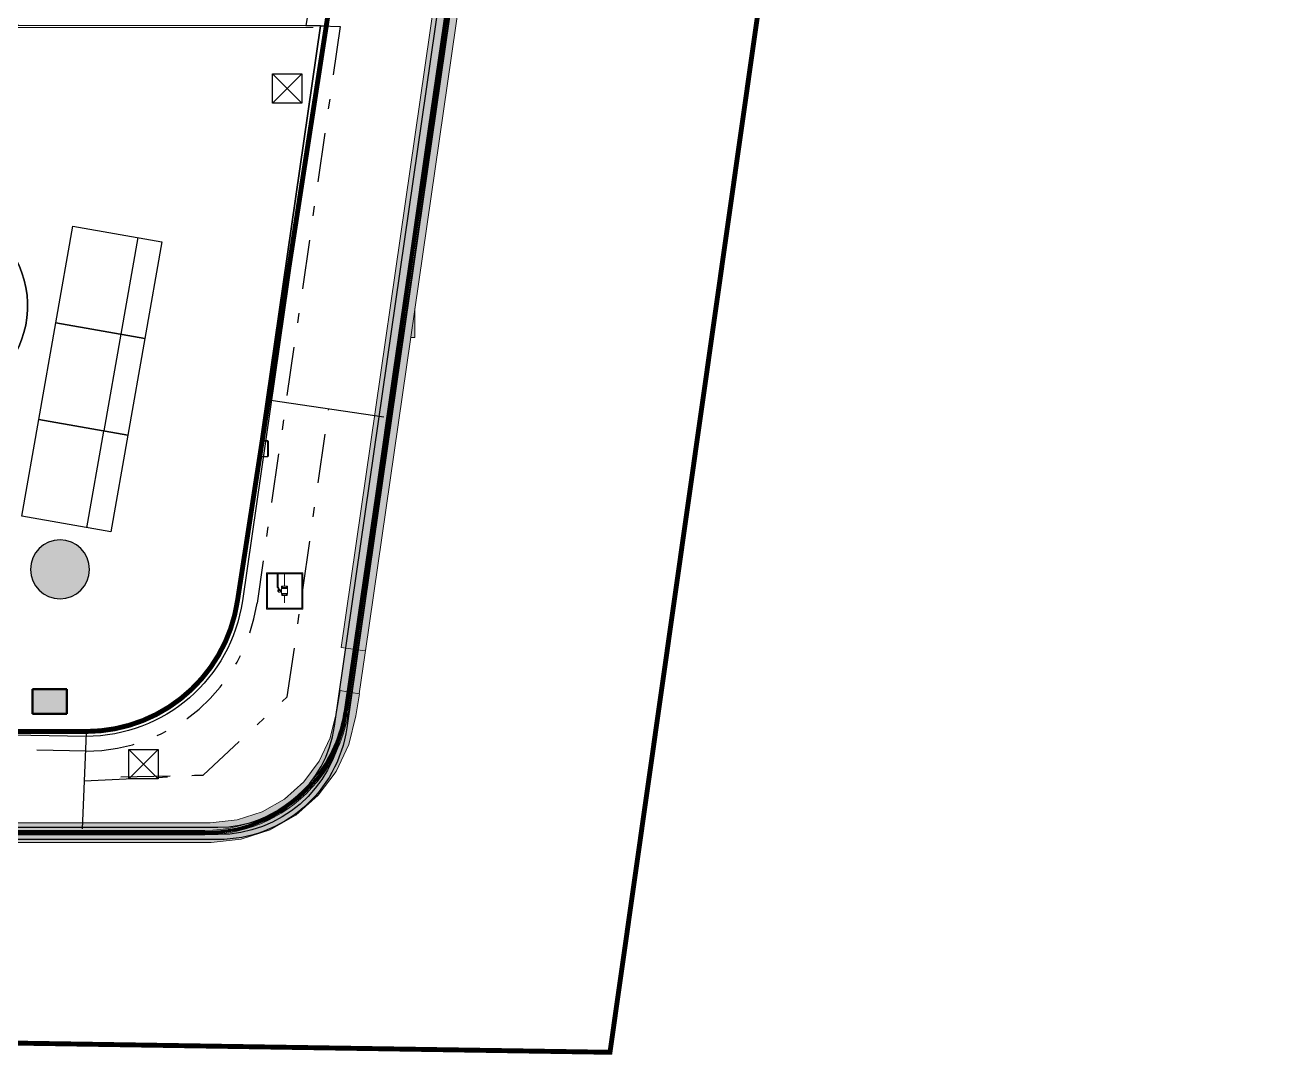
# Model space of a CAD drawing. Extents: x -14.2 to 52.3, y 3.7 to 90.9.
# Drawn here: x 39.48 to 52.33, y 3.66 to 14.15 of the extents above; entities that cross this region are included whole.
import ezdxf

# ---------------------------------------------------------------- set-up
doc = ezdxf.new("R2010")
doc.units = 0
for name, pattern in [('DASHDOT', [1, 0.5, -0.25, 0, -0.25]), ('limpo_PINI-PSG-PE-0102-LAZ-R00$0$DAA_Traço Ponto', [10, 5, -2.5, 0, -2.5]), ('limpo_PINI-PSG-PE-0102-LAZ-R00$0$DASHDOT', [1, 0.5, -0.25, 0, -0.25]), ('limpo_PINI-PSG-PE-0102-LAZ-R00$0$HIDDEN', [0.375, 0.25, -0.125])]:
    doc.linetypes.add(name, pattern=pattern)
for name, color, linetype in [('A_htc_alv', 7, 'Continuous'), ('CONTROL', 15, 'DASHDOT'), ('limpo_PINI-PSG-PE-0102-LAZ-R00$0$PA_EXTE_1', 1, 'Continuous'), ('limpo_PINI-PSG-PE-0102-LAZ-R00$0$PA_EXTE_3', 3, 'Continuous'), ('limpo_PINI-PSG-PE-0102-LAZ-R00$0$PA_LIMI_TER', 32, 'limpo_PINI-PSG-PE-0102-LAZ-R00$0$DASHDOT'), ('limpo_PINI-PSG-PE-0102-LAZ-R00$0$PA_MOBI', 1, 'Continuous'), ('limpo_PINI-PSG-PE-0102-LAZ-R00$0$PA_PISO_1', 11, 'Continuous'), ('limpo_PINI-PSG-PE-0102-LAZ-R00$0$PA_PROJ_I', 2, 'limpo_PINI-PSG-PE-0102-LAZ-R00$0$DASHDOT'), ('limpo_PINI-PSG-PE-0102-LAZ-R00$0$PA_PROJ_S_AUX', 212, 'limpo_PINI-PSG-PE-0102-LAZ-R00$0$HIDDEN'), ('limpo_PINI-PSG-PE-0102-LAZ-R00$0$QUADROS', 1, 'Continuous'), ('limpo_PINI-PSG-PE-0102-LAZ-R00$0$XR_ARQT', 7, 'Continuous'), ('limpo_PINI-PSG-PE-0102-LAZ-R00$0$XR_ELET', 31, 'Continuous'), ('XR_ARQT', 7, 'Continuous')]:
    doc.layers.add(name, color=color, linetype=linetype)
for name, color, linetype, lineweight in [('limpo_PINI-PSG-PE-0102-LAZ-R00$0$A-DETL', 1, 'Continuous', 5), ('limpo_PINI-PSG-PE-0102-LAZ-R00$0$A-FLOR-PATT', 8, 'Continuous', 5), ('limpo_PINI-PSG-PE-0102-LAZ-R00$0$A-GLAZ-CURT', 52, 'Continuous', 5), ('limpo_PINI-PSG-PE-0102-LAZ-R00$0$A-WALL', 1, 'Continuous', 5), ('limpo_PINI-PSG-PE-0102-LAZ-R00$0$AF', 6, 'Continuous', 5), ('limpo_PINI-PSG-PE-0102-LAZ-R00$0$ARQ_PISO', 23, 'Continuous', 5), ('limpo_PINI-PSG-PE-0102-LAZ-R00$0$LAYOUT_AMB_LAZ_dwg', 8, 'Continuous', 5), ('limpo_PINI-PSG-PE-0102-LAZ-R00$0$PNIN-HID-PL-0009-LAZ-R00_dwg', 8, 'Continuous', 5), ('limpo_PINI-PSG-PE-0102-LAZ-R00$0$S-BEAM', 12, 'Continuous', 5), ('limpo_PINI-PSG-PE-0102-LAZ-R00$0$S-COLS', 52, 'Continuous', 5)]:
    doc.layers.add(name, color=color, linetype=linetype, lineweight=lineweight)
doc.layers.add('PA_VEGE_AUX2', color=6, linetype='Continuous', plot=False)
pattern_1 = [(0, (0, 0), (0, 6.985), [5.08, -1.905]), (90, (0, 0), (-6.985, 4e-16), [5.08, -1.905])]

# ---------------------------------------------------------------- blocks, each defined once
blk = doc.blocks.new('limpo_PINI-PSG-PE-0102-LAZ-R00$0$sofa')
at = {"layer": 'limpo_PINI-PSG-PE-0102-LAZ-R00$0$PA_MOBI'}
blk.add_line((-3.022, 24.454), (-2.022, 24.454), dxfattribs=at)
blk.add_lwpolyline([(-3.022, 24.204), (-2.022, 24.204), (-2.022, 25.124), (-3.022, 25.124)], close=True, dxfattribs=at)
blk = doc.blocks.new('limpo_PINI-PSG-PE-0102-LAZ-R00$0$TRIESTE MESA LATERAL')
at = {"layer": 'limpo_PINI-PSG-PE-0102-LAZ-R00$0$PA_MOBI'}
h = blk.add_hatch(color=253, dxfattribs=at)
h.dxf.hatch_style = 1
edge = h.paths.add_edge_path()
edge.add_arc((-2.385, 28.282), 0.3, 0, 360)
blk.add_circle((-2.385, 28.282), 0.3, dxfattribs=at)
blk = doc.blocks.new('limpo_PINI-PSG-PE-0102-LAZ-R00$0$PINI-EST-PE-1101-TQR-R20_rvt-1-5PPE_008_LAZER__P_A_0_09_')
at = {"layer": 'limpo_PINI-PSG-PE-0102-LAZ-R00$0$A-FLOR-PATT', "lineweight": 18}
h = blk.add_hatch(dxfattribs=at)
h.set_pattern_fill('FP_1', color=130, style=0, pattern_type=2)
h.set_pattern_definition([(0, (0, 0), (609.6, 152.4), [5.029, -452.171, 5.029, -452.171, -2438.4]), (0, (0, 0), (609.6, 152.4), [-914.4, 5.029, -909.371, 5.029, -452.171, -1066.8]), (0, (0, 0), (609.6, 152.4), [-2286, 5.029, -299.771, 5.029, -756.971]), (120, (228.6, 76.2), (-436.7823, 451.7291), [5.029, -452.171, 5.029, -452.171, -2438.4]), (120, (228.6, 76.2), (-436.7823, 451.7291), [-914.4, 5.029, -909.371, 5.029, -452.171, -1066.8]), (120, (228.6, 76.2), (-436.7823, 451.7291), [-2286, 5.029, -299.771, 5.029, -756.971]), (240, (304.8, 381), (-172.8177, -604.1291), [5.029, -452.171, 5.029, -452.171, -2438.4]), (240, (304.8, 381), (-172.8177, -604.1291), [-914.4, 5.029, -909.371, 5.029, -452.171, -1066.8]), (240, (304.8, 381), (-172.8177, -604.1291), [-2286, 5.029, -299.771, 5.029, -756.971])])
h.paths.add_polyline_path([(32958, -18100), (32958, -18100), (32600, -18100)])
h.paths.add_polyline_path([(28325, -18100), (28325, -18100), (22235, -18100)])
h.paths.add_polyline_path([(20070, -16820), (20180, -16820), (20180, -13900), (20080, -13900), (20080, -13910), (20076, -13915), (20070, -13915), (20070, -16740)])
h.paths.add_polyline_path([(13683, -15698), (13683, -15698), (13683, -15698)])
h.paths.add_polyline_path([(15195, -13820), (15195, -13820), (15177, -13820)])
at = {"layer": 'limpo_PINI-PSG-PE-0102-LAZ-R00$0$S-BEAM'}
h = blk.add_hatch(color=10, dxfattribs=at)
h.paths.add_polyline_path([(34541, -16350), (36082, -5684), (36001, -5672), (34460, -16338), (34510, -16346)])
h.paths.add_polyline_path([(34416, -16332), (35956, -5666), (35834, -5648), (34293, -16314), (34357, -16324)])
blk.add_hatch(color=10, dxfattribs=at).paths.add_polyline_path([(35017, -13159), (35045, -13159), (35045, -12859), (35002, -13159)])
h = blk.add_hatch(color=10, dxfattribs=at)
h.paths.add_polyline_path([(34442, -17012), (34479, -16786), (34397, -16772), (34371, -16952), (34363, -16996), (34371, -16997)])
h.paths.add_polyline_path([(34334, -16990), (34342, -16946), (34341, -16950), (34334, -16990)])
h.paths.add_polyline_path([(34319, -16987), (34327, -16946), (34353, -16765), (34282, -16753), (34246, -16972), (34317, -16986)])
h = blk.add_hatch(color=50, dxfattribs=at)
h.paths.add_polyline_path([(34370, -17302), (34442, -17012), (34363, -16996), (34346, -17084), (34309, -17212), (34286, -17273), (34346, -17294)])
h.paths.add_polyline_path([(34258, -17263), (34283, -17196), (34318, -17073), (34316, -17080), (34279, -17208), (34258, -17263)])
h.paths.add_polyline_path([(34244, -17258), (34267, -17196), (34303, -17073), (34319, -16987), (34246, -16972), (34181, -17235), (34234, -17254)])
h = blk.add_hatch(color=50, dxfattribs=at)
h.paths.add_polyline_path([(34242, -17577), (34370, -17302), (34286, -17273), (34261, -17337), (34201, -17457), (34159, -17527), (34205, -17555)])
h.paths.add_polyline_path([(34133, -17512), (34179, -17436), (34236, -17319), (34231, -17331), (34171, -17450), (34133, -17512)])
h.paths.add_polyline_path([(34120, -17504), (34162, -17436), (34220, -17319), (34244, -17258), (34181, -17235), (34069, -17473), (34119, -17503)])
h = blk.add_hatch(color=50, dxfattribs=at)
h.paths.add_polyline_path([(34060, -17820), (34242, -17577), (34159, -17527), (34131, -17572), (34051, -17679), (33986, -17752), (34051, -17812)])
h.paths.add_polyline_path([(33964, -17732), (34028, -17660), (34108, -17553), (34107, -17555), (34028, -17660), (33964, -17732)])
h.paths.add_polyline_path([(33953, -17721), (34016, -17651), (34094, -17546), (34120, -17504), (34069, -17473), (33912, -17684), (33953, -17721)])
h = blk.add_hatch(color=50, dxfattribs=at)
h.paths.add_polyline_path([(33833, -18021), (34060, -17820), (33986, -17752), (33964, -17777), (33868, -17866), (33774, -17940), (33824, -18009)])
h.paths.add_polyline_path([(33757, -17915), (33849, -17844), (33942, -17756), (33942, -17756), (33849, -17844), (33757, -17915)])
h.paths.add_polyline_path([(33748, -17903), (33839, -17832), (33932, -17745), (33953, -17721), (33912, -17684), (33715, -17858), (33747, -17902)])
h = blk.add_hatch(color=50, dxfattribs=at)
h.paths.add_polyline_path([(33569, -18172), (33833, -18021), (33774, -17940), (33765, -17947), (33647, -18022), (33530, -18083), (33551, -18131)])
h.paths.add_polyline_path([(33518, -18056), (33532, -18049), (33647, -17988), (33747, -17923), (33747, -17923), (33632, -17997), (33518, -18056)])
h.paths.add_polyline_path([(33512, -18042), (33526, -18036), (33640, -17975), (33739, -17911), (33748, -17903), (33715, -17858), (33488, -17988), (33510, -18039)])
h = blk.add_hatch(color=50, dxfattribs=at)
h.paths.add_polyline_path([(33276, -18267), (33569, -18172), (33530, -18083), (33413, -18132), (33285, -18172), (33257, -18179), (33261, -18199)])
h.paths.add_polyline_path([(33251, -18149), (33289, -18140), (33413, -18100), (33402, -18104), (33281, -18143), (33251, -18149)])
h.paths.add_polyline_path([(33247, -18135), (33289, -18125), (33408, -18086), (33512, -18042), (33488, -17988), (33234, -18071), (33246, -18127)])
h = blk.add_hatch(color=50, dxfattribs=at)
h.paths.add_polyline_path([(32600, -18300), (32969, -18300), (32964, -18220), (32904, -18222), (-4552, -18222), (-4561, -18300), (31654, -18300)])
h.paths.add_polyline_path([(32600, -18192), (32904, -18192), (32904, -18192), (31654, -18192)])
h.paths.add_polyline_path([(32904, -18177), (32962, -18175), (32958, -18100), (8742, -18100), (8742, -18148), (-2878, -18148), (-2878, -18100), (-4539, -18100), (-4547, -18177), (32600, -18177)])
h = blk.add_hatch(color=50, dxfattribs=at)
h.paths.add_polyline_path([(32969, -18300), (33276, -18267), (33257, -18179), (33157, -18200), (33033, -18217), (32964, -18220), (32968, -18280)])
h.paths.add_polyline_path([(32963, -18190), (33034, -18187), (33162, -18169), (33157, -18170), (33031, -18187), (32963, -18190)])
h.paths.add_polyline_path([(32962, -18175), (33034, -18172), (33162, -18154), (33247, -18135), (33234, -18071), (32958, -18100), (32962, -18172)])
at = {"layer": 'limpo_PINI-PSG-PE-0102-LAZ-R00$0$S-COLS'}
h = blk.add_hatch(color=10, dxfattribs=at)
h.paths.add_polyline_path([(34271, -16816), (34282, -16753), (34353, -16765), (34416, -16332), (34343, -16322), (34281, -16753)])
h.paths.add_polyline_path([(34478, -16785), (34541, -16350), (34460, -16338), (34397, -16772)])
blk.add_hatch(color=8, dxfattribs=at).paths.add_polyline_path([(31500, -16990), (31500, -16740), (31150, -16740), (31150, -16990)])
at = {"layer": 'limpo_PINI-PSG-PE-0102-LAZ-R00$0$S-BEAM', "color": 55, "lineweight": 18}
for p, q in [((35834, -5648), (34293, -16314)), ((34541, -16350), (36082, -5684)), ((35045, -12859), (35045, -13159)), ((35002, -13159), (35045, -13159)), ((34416, -16332), (34293, -16314)), ((34541, -16350), (34460, -16338)), ((34282, -16753), (34246, -16972)), ((34282, -16753), (34353, -16765)), ((34397, -16772), (34479, -16786)), ((34442, -17012), (34479, -16786)), ((34246, -16972), (34181, -17235)), ((34370, -17302), (34442, -17012)), ((34181, -17235), (34069, -17473)), ((34242, -17577), (34370, -17302)), ((34069, -17473), (33912, -17684)), ((34060, -17820), (34242, -17577)), ((33912, -17684), (33715, -17858)), ((33715, -17858), (33488, -17988)), ((33833, -18021), (34060, -17820)), ((33488, -17988), (33234, -18071)), ((32958, -18100), (8742, -18100)), ((33234, -18071), (32958, -18100)), ((33569, -18172), (33833, -18021)), ((33276, -18267), (33569, -18172)), ((-4561, -18300), (32969, -18300)), ((32969, -18300), (33276, -18267))]:
    blk.add_line(p, q, dxfattribs=at)
at = {"layer": 'limpo_PINI-PSG-PE-0102-LAZ-R00$0$S-COLS', "lineweight": 18}
blk.add_line((34555, -16253), (34478, -16785), dxfattribs=at)
blk.add_line((34555, -16253), (34478, -16785), dxfattribs=at)
at = {"layer": 'limpo_PINI-PSG-PE-0102-LAZ-R00$0$S-COLS', "color": 7, "lineweight": 50}
for p, q in [((31500, -16740), (31150, -16740)), ((31150, -16740), (31150, -16990)), ((31500, -16990), (31500, -16740)), ((31150, -16990), (31500, -16990))]:
    blk.add_line(p, q, dxfattribs=at)
blk = doc.blocks.new('limpo_PINI-PSG-PE-0102-LAZ-R00$0$Parede básica _ DAA_GDC_VID_INFTY - ___-2044032-5PPE_008_LAZER__P_A_0_09_')
at = {"layer": 'limpo_PINI-PSG-PE-0102-LAZ-R00$0$A-WALL'}
for p, q in [((34327, -16946), (34466, -15983)), ((34371, -16952), (34510, -15990)), ((34466, -15983), (34481, -15985)), ((34496, -15987), (34510, -15990)), ((34342, -16948), (34327, -16946)), ((34371, -16952), (34357, -16950))]:
    blk.add_line(p, q, dxfattribs=at)
blk = doc.blocks.new('limpo_PINI-PSG-PE-0102-LAZ-R00$0$Parede básica _ DAA_GDC_VID_INFTY - ___-2044033-5PPE_008_LAZER__P_A_0_09_')
at = {"layer": 'limpo_PINI-PSG-PE-0102-LAZ-R00$0$A-WALL'}
for p, q in [((34466, -15983), (34645, -14746)), ((34510, -15990), (34689, -14752)), ((34645, -14746), (34659, -14748)), ((34674, -14750), (34689, -14752)), ((34481, -15985), (34466, -15983)), ((34510, -15990), (34496, -15987))]:
    blk.add_line(p, q, dxfattribs=at)
blk = doc.blocks.new('limpo_PINI-PSG-PE-0102-LAZ-R00$0$Parede básica _ DAA_GDC_VID_INFTY - ___-2044034-5PPE_008_LAZER__P_A_0_09_')
at = {"layer": 'limpo_PINI-PSG-PE-0102-LAZ-R00$0$A-WALL'}
for p, q in [((34645, -14746), (34823, -13509)), ((34689, -14752), (34868, -13515)), ((34823, -13509), (34838, -13511)), ((34853, -13513), (34868, -13515)), ((34659, -14748), (34645, -14746)), ((34689, -14752), (34674, -14750))]:
    blk.add_line(p, q, dxfattribs=at)
blk = doc.blocks.new('limpo_PINI-PSG-PE-0102-LAZ-R00$0$Parede básica _ DAA_GDC_VID_INFTY - ___-2044035-5PPE_008_LAZER__P_A_0_09_')
at = {"layer": 'limpo_PINI-PSG-PE-0102-LAZ-R00$0$A-WALL'}
for p, q in [((34823, -13509), (35002, -12272)), ((34868, -13515), (35047, -12278)), ((35002, -12272), (35017, -12274)), ((35032, -12276), (35047, -12278)), ((34838, -13511), (34823, -13509)), ((34868, -13515), (34853, -13513))]:
    blk.add_line(p, q, dxfattribs=at)
blk = doc.blocks.new('limpo_PINI-PSG-PE-0102-LAZ-R00$0$Parede básica _ DAA_GDC_VID_INFTY - ___-2044036-5PPE_008_LAZER__P_A_0_09_')
at = {"layer": 'limpo_PINI-PSG-PE-0102-LAZ-R00$0$A-WALL'}
for p, q in [((35002, -12272), (35181, -11034)), ((35047, -12278), (35225, -11041)), ((35181, -11034), (35196, -11037)), ((35210, -11039), (35225, -11041)), ((35017, -12274), (35002, -12272)), ((35047, -12278), (35032, -12276))]:
    blk.add_line(p, q, dxfattribs=at)
blk = doc.blocks.new('limpo_PINI-PSG-PE-0102-LAZ-R00$0$Parede básica _ DAA_GDC_VID_INFTY - ___-2044037-5PPE_008_LAZER__P_A_0_09_')
at = {"layer": 'limpo_PINI-PSG-PE-0102-LAZ-R00$0$A-WALL'}
for p, q in [((35181, -11034), (35359, -9797)), ((35225, -11041), (35404, -9804)), ((35359, -9797), (35374, -9799)), ((35389, -9802), (35404, -9804)), ((35196, -11037), (35181, -11034)), ((35225, -11041), (35210, -11039))]:
    blk.add_line(p, q, dxfattribs=at)
blk = doc.blocks.new('limpo_PINI-PSG-PE-0102-LAZ-R00$0$Parede básica _ DAA_GDC_VID_INFTY - ___-2044352-5PPE_008_LAZER__P_A_0_09_')
at = {"layer": 'limpo_PINI-PSG-PE-0102-LAZ-R00$0$A-WALL'}
for p, q in [((30404, -18192), (30404, -18177)), ((30404, -18177), (31654, -18177)), ((30404, -18222), (30404, -18207)), ((30404, -18222), (31654, -18222)), ((31654, -18177), (31654, -18192)), ((31654, -18207), (31654, -18222))]:
    blk.add_line(p, q, dxfattribs=at)
blk = doc.blocks.new('limpo_PINI-PSG-PE-0102-LAZ-R00$0$Parede básica _ DAA_GDC_VID_INFTY - ___-2044353-5PPE_008_LAZER__P_A_0_09_')
at = {"layer": 'limpo_PINI-PSG-PE-0102-LAZ-R00$0$A-WALL'}
for p, q in [((31654, -18192), (31654, -18177)), ((31654, -18177), (32904, -18177)), ((31654, -18222), (31654, -18207)), ((31654, -18222), (32904, -18222))]:
    blk.add_line(p, q, dxfattribs=at)
blk = doc.blocks.new('limpo_PINI-PSG-PE-0102-LAZ-R00$0$Parede básica _ DAA_GDC_VID_INFTY - ___-2045044-5PPE_008_LAZER__P_A_0_09_')
at = {"layer": 'limpo_PINI-PSG-PE-0102-LAZ-R00$0$A-WALL'}
for p, q in [((34016, -17651), (34028, -17660)), ((34040, -17670), (34051, -17679))]:
    blk.add_line(p, q, dxfattribs=at)
for radius in [1437, 1482]:
    blk.add_arc((32904, -16740), radius, 270, 320.6918, dxfattribs=at)
blk = doc.blocks.new('limpo_PINI-PSG-PE-0102-LAZ-R00$0$Parede básica _ DAA_GDC_VID_INFTY - ___-2045043-5PPE_008_LAZER__P_A_0_09_')
at = {"layer": 'limpo_PINI-PSG-PE-0102-LAZ-R00$0$A-WALL'}
for p, q in [((34028, -17660), (34016, -17651)), ((34051, -17679), (34040, -17670))]:
    blk.add_line(p, q, dxfattribs=at)
for radius in [1437, 1482]:
    blk.add_arc((32904, -16740), radius, 320.6918, 351.7808, dxfattribs=at)
blk = doc.blocks.new('limpo_PINI-PSG-PE-0102-LAZ-R00$0$LAYOUT_AMB_LAZ_dwg-2867451-5PPE_008_LAZER__P_A_0_09_')
at = {"layer": 'limpo_PINI-PSG-PE-0102-LAZ-R00$0$ARQ_PISO', "color": 9}
blk.add_line((47025, 8345), (50942, 8345), dxfattribs=at)
blk = doc.blocks.new('limpo_PINI-PSG-PE-0102-LAZ-R00$0$PNIN-HID-PL-0009-LAZ-R00_dwg-3604853-5PPE_008_LAZER__P_A_0_09_')
at = {"color": 9, "lineweight": 5}
for p, q in [((51512, 4138), (51578, 4138)), ((51578, 3982), (51578, 4138)), ((51582, 3986), (51582, 4134)), ((51512, 3982), (51578, 3982)), ((51752, 2661), (51752, 2785)), ((51688, 2613), (51684, 2617)), ((51688, 2613), (51684, 2609)), ((51688, 2604), (51688, 2622)), ((51712, 2622), (51701, 2622)), ((51712, 2605), (51710, 2605)), ((51781, 2645), (51722, 2645)), ((51722, 2635), (51781, 2635)), ((51782, 2585), (51722, 2585)), ((51723, 2579), (51780, 2579)), ((51730, 2645), (51730, 2661)), ((51730, 2564), (51730, 2579)), ((51772, 2645), (51772, 2661)), ((51772, 2564), (51772, 2579)), ((51752, 2491), (51752, 2564))]:
    blk.add_line(p, q, dxfattribs=at)
at = {"color": 9, "lineweight": 5, "flags": 128}
for points in [[(51512, 4143), (51512, 3977), (51578, 3977), (51587, 3986), (51587, 4134), (51578, 4143)], [(51937, 2425), (51567, 2425), (51567, 2795), (51937, 2795)], [(51927, 2435), (51577, 2435), (51577, 2785), (51927, 2785)]]:
    blk.add_lwpolyline(points, close=True, dxfattribs=at)
for points in [[(51675, 2773), (51675, 2650), (51692, 2628), (51692, 2601)], [(51694, 2599), (51710, 2599), (51710, 2617), (51701, 2617), (51701, 2631), (51685, 2653), (51685, 2778), (51680, 2778)], [(51692, 2604), (51688, 2604), (51684, 2608), (51684, 2618), (51688, 2622), (51692, 2622)], [(51712, 2624), (51716, 2624), (51720, 2619), (51716, 2613), (51720, 2607), (51716, 2602), (51712, 2602), (51712, 2624)], [(51720, 2594), (51716, 2602), (51716, 2624), (51720, 2632)], [(51781, 2645), (51783, 2645), (51783, 2661), (51720, 2661), (51720, 2645), (51722, 2645), (51722, 2635), (51720, 2635), (51720, 2585), (51722, 2585), (51722, 2579), (51723, 2579), (51723, 2564), (51780, 2564), (51780, 2579), (51782, 2579), (51782, 2585), (51783, 2585), (51783, 2635), (51781, 2635), (51781, 2645)]]:
    blk.add_lwpolyline(points, dxfattribs=at)
at = {"color": 9, "lineweight": 5}
for centre, radius, start, end in [((51578, 4134), 4.5, 0, 90), ((51578, 3986), 4.5, 270, 0), ((51680, 2773), 4.73, 90, 180), ((51694, 2601), 2.47, 180, 270)]:
    blk.add_arc(centre, radius, start, end, dxfattribs=at)
at = {"layer": 'limpo_PINI-PSG-PE-0102-LAZ-R00$0$AF', "color": 9, "flags": 128}
blk.add_lwpolyline([(51927, 2435), (51577, 2435), (51577, 2785), (51927, 2785)], close=True, dxfattribs=at)
blk = doc.blocks.new('limpo_PINI-PSG-PE-0102-LAZ-R00$0$A$C745163c0')
at = {"layer": 'limpo_PINI-PSG-PE-0102-LAZ-R00$0$A-DETL', "color": 1, "linetype": 'limpo_PINI-PSG-PE-0102-LAZ-R00$0$DAA_Traço Ponto'}
for p, q in [((27558, -13318), (28582, -6224)), ((8785, -14655), (26014, -14655))]:
    blk.add_line(p, q, dxfattribs=at)
at = {"layer": 'limpo_PINI-PSG-PE-0102-LAZ-R00$0$A-DETL', "linetype": 'limpo_PINI-PSG-PE-0102-LAZ-R00$0$DAA_Traço Ponto'}
blk.add_arc((26014, -13095), 1560, 270, 351.7808, dxfattribs=at)
at = {"layer": 'limpo_PINI-PSG-PE-0102-LAZ-R00$0$A-WALL', "color": 170, "lineweight": 40}
for p, q in [((29694, -7284), (28662, -14433)), ((28677, -14435), (29709, -7287)), ((29530, -8524), (29516, -8522)), ((29352, -9761), (29337, -9759)), ((29173, -10998), (29158, -10996)), ((28994, -12235), (28979, -12233)), ((28816, -13472), (28801, -13470)), ((28360, -15155), (28348, -15145)), ((25974, -15677), (13474, -15677)), ((25974, -15692), (25974, -15677)), ((27224, -15677), (25974, -15677)), ((19724, -15692), (25974, -15692)), ((25974, -15692), (27224, -15692))]:
    blk.add_line(p, q, dxfattribs=at)
for radius, start, end in [(1452, 320.6918, 351.7808), (1467, 320.6918, 351.7808), (1452, 270, 320.6918), (1467, 270, 320.6918)]:
    blk.add_arc((27224, -14225), radius, start, end, dxfattribs=at)
at = {"lineweight": 5}
blk.add_blockref('limpo_PINI-PSG-PE-0102-LAZ-R00$0$PINI-EST-PE-1101-TQR-R20_rvt-1-5PPE_008_LAZER__P_A_0_09_', (-5680, 2515), dxfattribs=at)
at = {"layer": 'limpo_PINI-PSG-PE-0102-LAZ-R00$0$A-GLAZ-CURT'}
for name in ['limpo_PINI-PSG-PE-0102-LAZ-R00$0$Parede básica _ DAA_GDC_VID_INFTY - ___-2044037-5PPE_008_LAZER__P_A_0_09_', 'limpo_PINI-PSG-PE-0102-LAZ-R00$0$Parede básica _ DAA_GDC_VID_INFTY - ___-2044036-5PPE_008_LAZER__P_A_0_09_', 'limpo_PINI-PSG-PE-0102-LAZ-R00$0$Parede básica _ DAA_GDC_VID_INFTY - ___-2044035-5PPE_008_LAZER__P_A_0_09_', 'limpo_PINI-PSG-PE-0102-LAZ-R00$0$Parede básica _ DAA_GDC_VID_INFTY - ___-2044034-5PPE_008_LAZER__P_A_0_09_', 'limpo_PINI-PSG-PE-0102-LAZ-R00$0$Parede básica _ DAA_GDC_VID_INFTY - ___-2044033-5PPE_008_LAZER__P_A_0_09_', 'limpo_PINI-PSG-PE-0102-LAZ-R00$0$Parede básica _ DAA_GDC_VID_INFTY - ___-2044032-5PPE_008_LAZER__P_A_0_09_', 'limpo_PINI-PSG-PE-0102-LAZ-R00$0$Parede básica _ DAA_GDC_VID_INFTY - ___-2045043-5PPE_008_LAZER__P_A_0_09_', 'limpo_PINI-PSG-PE-0102-LAZ-R00$0$Parede básica _ DAA_GDC_VID_INFTY - ___-2045044-5PPE_008_LAZER__P_A_0_09_', 'limpo_PINI-PSG-PE-0102-LAZ-R00$0$Parede básica _ DAA_GDC_VID_INFTY - ___-2044352-5PPE_008_LAZER__P_A_0_09_', 'limpo_PINI-PSG-PE-0102-LAZ-R00$0$Parede básica _ DAA_GDC_VID_INFTY - ___-2044353-5PPE_008_LAZER__P_A_0_09_']:
    blk.add_blockref(name, (-5680, 2515), dxfattribs=at)
at = {"layer": 'limpo_PINI-PSG-PE-0102-LAZ-R00$0$LAYOUT_AMB_LAZ_dwg', "color": 9}
blk.add_blockref('limpo_PINI-PSG-PE-0102-LAZ-R00$0$LAYOUT_AMB_LAZ_dwg-2867451-5PPE_008_LAZER__P_A_0_09_', (-22615, -15830), dxfattribs=at)
at = {"layer": 'limpo_PINI-PSG-PE-0102-LAZ-R00$0$PNIN-HID-PL-0009-LAZ-R00_dwg', "color": 9}
blk.add_blockref('limpo_PINI-PSG-PE-0102-LAZ-R00$0$PNIN-HID-PL-0009-LAZ-R00_dwg-3604853-5PPE_008_LAZER__P_A_0_09_', (-23715, -15835), dxfattribs=at)
blk = doc.blocks.new('*U388', base_point=(68.129, -63.077))
for p, q in [((68.279, -62.927), (67.979, -63.227)), ((67.979, -62.927), (68.279, -63.227))]:
    blk.add_line(p, q)
blk.add_lwpolyline([(67.979, -63.227), (67.979, -62.927), (68.279, -62.927), (68.279, -63.227)], close=True)
blk = doc.blocks.new('limpo_PINI-PSG-PE-0102-LAZ-R00$0$A$Cf52f6f8c')
at = {"layer": 'limpo_PINI-PSG-PE-0102-LAZ-R00$0$QUADROS'}
for p in [(30.064, -8.107), (28.599, -14.988)]:
    blk.add_blockref('*U388', p, dxfattribs=at)
blk = doc.blocks.new('limpo_PINI-PSG-PE-0102-LAZ-R00')
at = {"layer": 'limpo_PINI-PSG-PE-0102-LAZ-R00$0$XR_ARQT', "xscale": 0.001000000000038553, "yscale": 0.001000000000038553, "zscale": 0.001000000000038553}
blk.add_blockref('limpo_PINI-PSG-PE-0102-LAZ-R00$0$A$C745163c0', (14.124, 21.592), dxfattribs=at)
at = {"layer": 'limpo_PINI-PSG-PE-0102-LAZ-R00$0$PA_EXTE_1'}
for points in [[(-6.797, 42.735), (46.794, 42.735, -0.456882), (47.794, 41.581), (42.795, 6.973, -0.372795), (41.484, 5.837), (17.261, 5.837)], [(-6.797, 42.685), (46.794, 42.685, -0.456882), (47.744, 41.588), (42.746, 6.98, -0.372795), (41.484, 5.887), (17.261, 5.887)]]:
    blk.add_lwpolyline(points, format="xyb", dxfattribs=at)
at = {"layer": 'limpo_PINI-PSG-PE-0102-LAZ-R00$0$PA_EXTE_3'}
blk.add_lwpolyline([(42.671, 6.991), (47.578, 40.958), (47.669, 41.63, 0.389373), (46.988, 42.589), (44.426, 24.852), (44.228, 24.884), (42.378, 14.127), (42.526, 14.123), (41.682, 8.274, -0.372795), (40.138, 6.937), (32.643, 7.072), (16.423, 7.072), (16.423, 5.962), (41.481, 5.962, 0.373473)], format="xyb", close=True, dxfattribs=at)
blk.add_lwpolyline([(42.526, 14.123), (42.577, 14.122), (41.731, 8.267, -0.372875), (40.137, 6.887), (32.642, 7.022), (16.423, 7.022)], format="xyb", dxfattribs=at)
at = {"layer": 'limpo_PINI-PSG-PE-0102-LAZ-R00$0$PA_LIMI_TER', "const_width": 0.05, "flags": 128}
blk.add_lwpolyline([(0.497, 4.366), (45.476, 3.67), (49.077, 28.957), (49.729, 28.889), (52.343, 53.357), (-10.257, 53.134), (-13.381, 28.511), (2.923, 25.662)], close=True, dxfattribs=at)
at = {"layer": 'limpo_PINI-PSG-PE-0102-LAZ-R00$0$PA_PISO_1'}
for points in [[(39.279, 10.594, 0.322187), (39.42, 11.753), (38.154, 14.06, 0.092241), (37.842, 13.868), (37.638, 13.683), (37.043, 13.144, -0.042904), (36.77, 12.937), (35.688, 10.319, -0.377609), (34.501, 9.736), (32.643, 10.241), (32.643, 7.077), (35.978, 7.012)], [(42.528, 14.123), (39.453, 14.127), (38.513, 14.127, 0.092241), (38.154, 14.06), (39.42, 11.753, -0.322187), (39.279, 10.594), (35.978, 7.012), (40.138, 6.937, 0.372795), (41.682, 8.274)]]:
    blk.add_lwpolyline(points, format="xyb", close=True, dxfattribs=at)
at = {"layer": 'limpo_PINI-PSG-PE-0102-LAZ-R00$0$PA_PROJ_I'}
blk.add_lwpolyline([(42.528, 14.123), (42.728, 14.118), (41.88, 8.245, -0.373095), (40.136, 6.737), (32.641, 6.872), (16.423, 6.872)], format="xyb", dxfattribs=at)
at = {"layer": 'limpo_PINI-PSG-PE-0102-LAZ-R00$0$PA_PROJ_S_AUX'}
blk.add_lwpolyline([(13.434, 14.567, 0.05, 0.05, 0), (21.641, 14.562, 0.05, 0.05, -0.549162), (23.414, 11.77, 0.05, 0.05, 0), (21.895, 8.533, 0.05, 0.05, 0.549369), (22.909, 6.937, 0.05, 0.05, 0), (40.138, 6.937, 0.05, 0.05, 0.372795), (41.682, 8.274, 0.05, 0.05, 0), (43.461, 19.787, 0.05, 0.05, 0), (45.736, 25.136, 0.05, 0.05, 0.034181), (46.36, 27.211, 0.05, 0.05, 0.368315), (45.163, 29.485, 0.05, 0.05, 0.076494), (21.826, 33.452, 0.05, 0.05, 0.105248), (19.419, 32.939, 0.05, 0.05, 0), (10.833, 28.703, 0.05, 0.05, 0.246748), (10.329, 27.744, 0.05, 0.05, 0), (10.329, 27.565, 0, 0, 0)], format="xyseb", dxfattribs=at)
at = {"layer": 'limpo_PINI-PSG-PE-0102-LAZ-R00$0$PA_MOBI', "xscale": -1}
for name, p, rotation in [('limpo_PINI-PSG-PE-0102-LAZ-R00$0$sofa', (64.223, 4.746), 80.00354595425027), ('limpo_PINI-PSG-PE-0102-LAZ-R00$0$sofa', (64.05, 3.761), 80.00354595425027), ('limpo_PINI-PSG-PE-0102-LAZ-R00$0$sofa', (63.876, 2.776), 80.00354595425027), ('limpo_PINI-PSG-PE-0102-LAZ-R00$0$TRIESTE MESA LATERAL', (67.301, 1.288), 79.91699580492609)]:
    blk.add_blockref(name, p, dxfattribs=dict(at, rotation=rotation))
at = {"layer": 'limpo_PINI-PSG-PE-0102-LAZ-R00$0$XR_ELET'}
blk.add_blockref('limpo_PINI-PSG-PE-0102-LAZ-R00$0$A$Cf52f6f8c', (12.124, 21.592), dxfattribs=at)

msp = doc.modelspace()

# ---------------------------------------------------------------- hatches: boundary and pattern name
at = {"layer": 'A_htc_alv'}
h = msp.add_hatch(dxfattribs=at)
h.set_pattern_fill('ANGLE', color=256)
h.set_pattern_definition(pattern_1)
edge = h.paths.add_edge_path()
edge.add_line((40.096, 6.938), (40.138, 6.937))
edge.add_arc((40.138, 8.497), 1.56, 270, 277.2298)
edge.add_line((40.334, 6.949), (35.936, 7.029))
edge.add_line((35.936, 7.029), (35.936, 5.973))
edge.add_line((35.936, 5.973), (40.057, 5.973))
edge.add_line((40.057, 5.973), (40.096, 6.938))
h = msp.add_hatch(dxfattribs=at)
h.set_pattern_fill('ANGLE', color=256)
h.set_pattern_definition(pattern_1)
edge = h.paths.add_edge_path()
edge.add_line((40.096, 6.938), (40.138, 6.937))
edge.add_arc((40.138, 8.497), 1.56, 270, 277.2298)
edge.add_line((40.334, 6.949), (35.936, 7.029))
edge.add_line((35.936, 7.029), (35.936, 5.973))
edge.add_line((35.936, 5.973), (40.057, 5.973))
edge.add_line((40.057, 5.973), (40.096, 6.938))
h = msp.add_hatch(dxfattribs=at)
h.set_pattern_fill('ANGLE', color=256)
h.set_pattern_definition(pattern_1)
edge = h.paths.add_edge_path()
edge.add_line((40.096, 6.938), (40.138, 6.937))
edge.add_arc((40.138, 8.497), 1.56, 270, 277.2298)
edge.add_line((40.334, 6.949), (35.936, 7.029))
edge.add_line((35.936, 7.029), (35.936, 5.973))
edge.add_line((35.936, 5.973), (40.057, 5.973))
edge.add_line((40.057, 5.973), (40.096, 6.938))

# ---------------------------------------------------------------- linework, layer by layer
at = {"layer": 'CONTROL'}
for points in [[(40.076, 6.45), (41.29, 6.51), (42.147, 7.308), (42.57, 10.241)], [(40.452, 6.491), (41.29, 6.51), (42.147, 7.308), (42.57, 10.241)]]:
    msp.add_lwpolyline(points, dxfattribs=at)
at = {"layer": 'PA_VEGE_AUX2'}
for points in [[(41.978, 10.327), (43.129, 10.16)], [(40.096, 6.938), (40.056, 5.962)]]:
    msp.add_lwpolyline(points, dxfattribs=at)

# ---------------------------------------------------------------- next in the draw order: block references
at = {"layer": 'XR_ARQT'}
msp.add_blockref('limpo_PINI-PSG-PE-0102-LAZ-R00', (-0.042, 0.017), dxfattribs=at)

doc.saveas('drawing.dxf')
